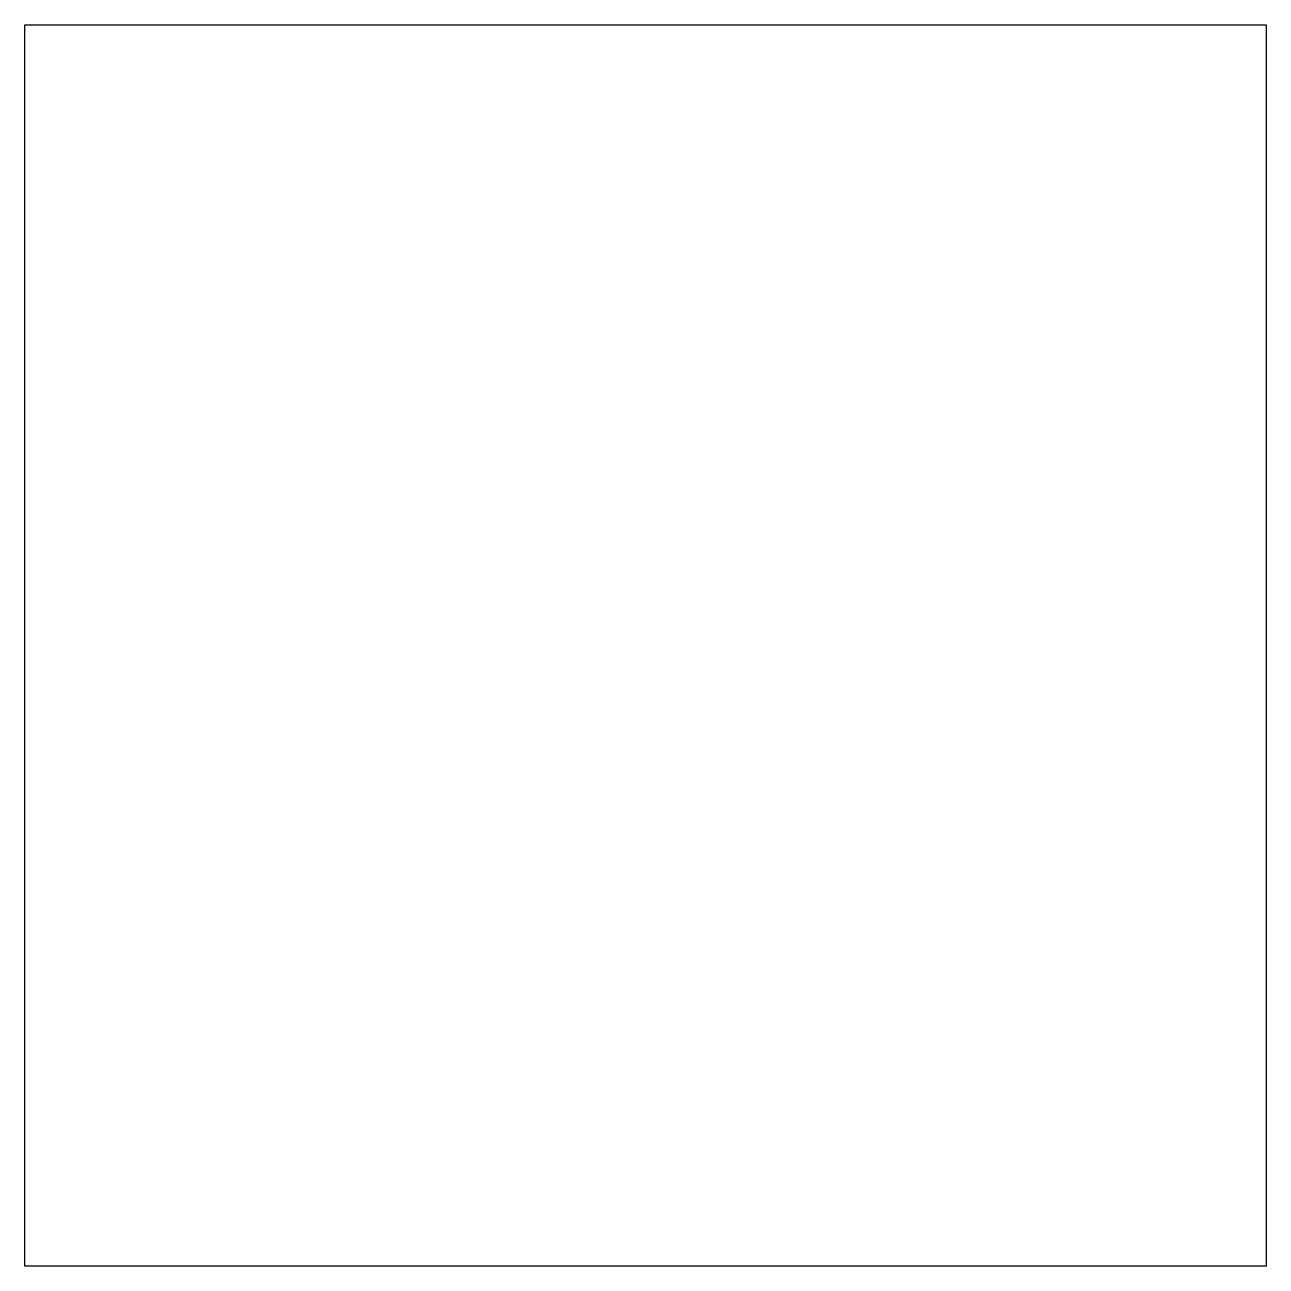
# Model space of a CAD drawing. Extents: x -200 to 200, y -200 to 200.
import ezdxf

# ---------------------------------------------------------------- set-up
doc = ezdxf.new("R2010")
doc.units = 0
doc.layers.add('SQUARE', color=7, linetype='CONTINUOUS')

msp = doc.modelspace()

# ---------------------------------------------------------------- meshes
at = {"layer": 'SQUARE'}
mesh = msp.add_polyface(dxfattribs=at)
corners = [(-200, -200), (200, -200), (-200, 200), (200, 200)]
mesh.append_faces([[corners[k] for k in face] for face in [(0, 2, 3, 1)]])

doc.saveas('drawing.dxf')
